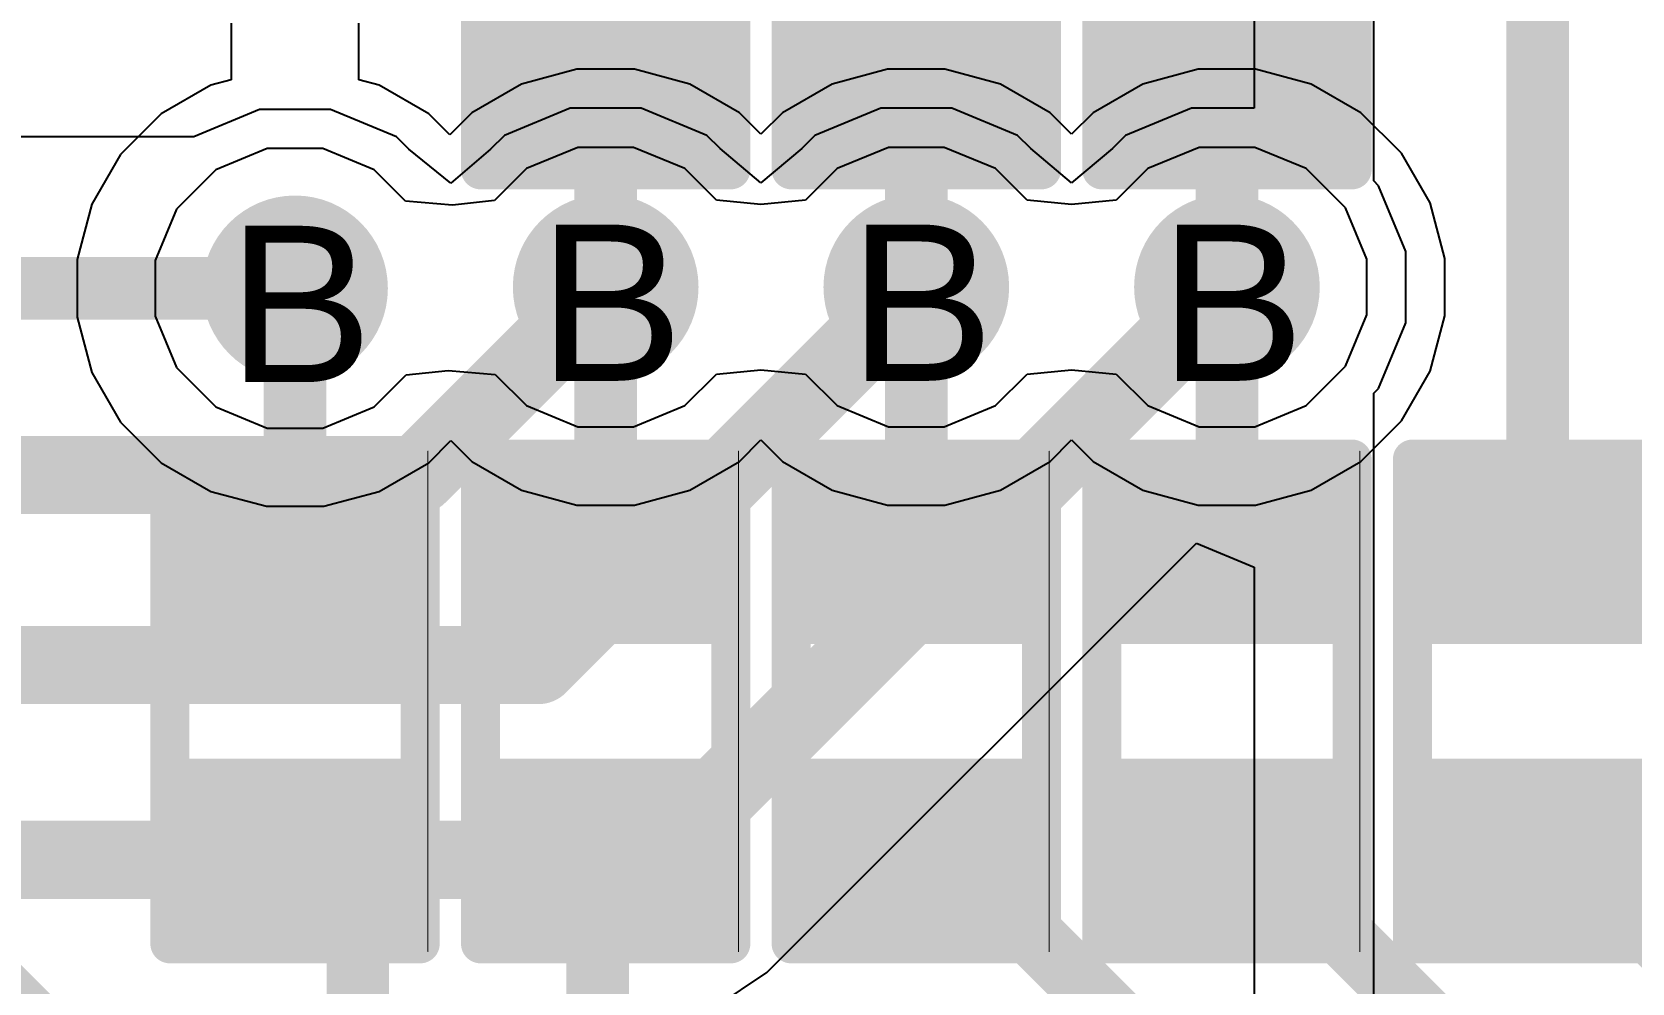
# Model space of a CAD drawing. Header units: inches. Extents: x 0 to 5379, y 0 to 5429.
# Drawn here: x 225.85 to 231.04, y 95.12 to 98.21 of the extents above; entities that cross this region are included whole.
import ezdxf

# ---------------------------------------------------------------- set-up
doc = ezdxf.new("R2010")
doc.units = ezdxf.units.IN
for name, color, linetype in [('Bottom Layer', 5, 'Continuous'), ('Bottom Solder', 6, 'Continuous'), ('Drill Drawing', 1, 'Continuous'), ('GND01', 16, 'Continuous'), ('GND02', 76, 'Continuous'), ('PWR', 156, 'Continuous'), ('SIG 01', 90, 'Continuous'), ('Top Layer', 1, 'Continuous'), ('Top Overlay', 2, 'Continuous'), ('Top Paste', 8, 'Continuous'), ('Top Solder', 216, 'Continuous'), ('Via Holes', 16, 'Continuous')]:
    doc.layers.add(name, color=color, linetype=linetype)
doc.styles.add('Arial', font='', dxfattribs={"height": 0.2})
doc.styles.get('Arial').set_extended_font_data('Arial')

# ---------------------------------------------------------------- blocks, each defined once
blk = doc.blocks.new('R___0402_569')
at = {"layer": 'Top Layer'}
for points in [[(-0.6985, -0.3175), (-0.6985, 0.3175), (-0.2413, 0.3175), (-0.2413, -0.3175)], [(0.2413, -0.3175), (0.2413, 0.3175), (0.6985, 0.3175), (0.6985, -0.3175)]]:
    blk.add_hatch(color=1, dxfattribs=at).paths.add_polyline_path(points)
at = {"layer": 'Top Paste'}
for points in [[(-0.6985, -0.3175), (-0.6985, 0.3175), (-0.2413, 0.3175), (-0.2413, -0.3175)], [(0.2413, -0.3175), (0.2413, 0.3175), (0.6985, 0.3175), (0.6985, -0.3175)]]:
    blk.add_hatch(color=8, dxfattribs=at).paths.add_polyline_path(points)
at = {"layer": 'Top Solder'}
for points in [[(-0.7535, -0.3725), (-0.7535, 0.3725), (-0.1863, 0.3725), (-0.1863, -0.3725)], [(0.1863, -0.3725), (0.1863, 0.3725), (0.7535, 0.3725), (0.7535, -0.3725)]]:
    blk.add_hatch(color=216, dxfattribs=at).paths.add_polyline_path(points)
at = {"layer": 'Top Overlay'}
for points in [[(-0.7874, 0.4064, 0.127, 0.127, 0), (0.7874, 0.4064, 0.127, 0.127, 0)], [(-0.7874, 0.4064, 0.127, 0.127, 0), (-0.7874, -0.4064, 0.127, 0.127, 0)], [(0.7874, 0.4064, 0.127, 0.127, 0), (0.7874, -0.4064, 0.127, 0.127, 0)], [(-0.7874, -0.4064, 0.127, 0.127, 0), (0.7874, -0.4064, 0.127, 0.127, 0)], [(-0.8128, -0.4318, 0.00323, 0.00323, 0), (0.8128, -0.4318, 0.00323, 0.00323, 0)]]:
    blk.add_lwpolyline(points, format="xyseb", dxfattribs=at)
for points in [[(-0.8191, 0.4064, 0.0635, 0.0635, 1), (-0.7556, 0.4064, 0.0635, 0.0635, 1)], [(-0.8191, 0.4064, 0.0635, 0.0635, 1), (-0.7556, 0.4064, 0.0635, 0.0635, 1)], [(0.7556, 0.4064, 0.0635, 0.0635, 1), (0.8191, 0.4064, 0.0635, 0.0635, 1)], [(0.7556, 0.4064, 0.0635, 0.0635, 1), (0.8191, 0.4064, 0.0635, 0.0635, 1)], [(-0.8191, -0.4064, 0.0635, 0.0635, 1), (-0.7556, -0.4064, 0.0635, 0.0635, 1)], [(-0.8191, -0.4064, 0.0635, 0.0635, 1), (-0.7556, -0.4064, 0.0635, 0.0635, 1)], [(0.7556, -0.4064, 0.0635, 0.0635, 1), (0.8191, -0.4064, 0.0635, 0.0635, 1)], [(0.7556, -0.4064, 0.0635, 0.0635, 1), (0.8191, -0.4064, 0.0635, 0.0635, 1)], [(-0.8136, -0.4318, 0.00161, 0.00161, 1), (-0.812, -0.4318, 0.00161, 0.00161, 1)], [(0.812, -0.4318, 0.00161, 0.00161, 1), (0.8136, -0.4318, 0.00161, 0.00161, 1)]]:
    blk.add_lwpolyline(points, format="xyseb", close=True, dxfattribs=at)
blk = doc.blocks.new('R___0402_570')
at = {"layer": 'Top Layer'}
for points in [[(-0.6985, -0.3175), (-0.6985, 0.3175), (-0.2413, 0.3175), (-0.2413, -0.3175)], [(0.2413, -0.3175), (0.2413, 0.3175), (0.6985, 0.3175), (0.6985, -0.3175)]]:
    blk.add_hatch(color=1, dxfattribs=at).paths.add_polyline_path(points)
at = {"layer": 'Top Paste'}
for points in [[(-0.6985, -0.3175), (-0.6985, 0.3175), (-0.2413, 0.3175), (-0.2413, -0.3175)], [(0.2413, -0.3175), (0.2413, 0.3175), (0.6985, 0.3175), (0.6985, -0.3175)]]:
    blk.add_hatch(color=8, dxfattribs=at).paths.add_polyline_path(points)
at = {"layer": 'Top Solder'}
for points in [[(-0.7535, -0.3725), (-0.7535, 0.3725), (-0.1863, 0.3725), (-0.1863, -0.3725)], [(0.1863, -0.3725), (0.1863, 0.3725), (0.7535, 0.3725), (0.7535, -0.3725)]]:
    blk.add_hatch(color=216, dxfattribs=at).paths.add_polyline_path(points)
at = {"layer": 'Top Overlay'}
for points in [[(-0.7874, 0.4064, 0.127, 0.127, 0), (0.7874, 0.4064, 0.127, 0.127, 0)], [(-0.7874, 0.4064, 0.127, 0.127, 0), (-0.7874, -0.4064, 0.127, 0.127, 0)], [(0.7874, 0.4064, 0.127, 0.127, 0), (0.7874, -0.4064, 0.127, 0.127, 0)], [(-0.7874, -0.4064, 0.127, 0.127, 0), (0.7874, -0.4064, 0.127, 0.127, 0)], [(-0.8128, -0.4318, 0.00323, 0.00323, 0), (0.8128, -0.4318, 0.00323, 0.00323, 0)]]:
    blk.add_lwpolyline(points, format="xyseb", dxfattribs=at)
for points in [[(-0.8191, 0.4064, 0.0635, 0.0635, 1), (-0.7556, 0.4064, 0.0635, 0.0635, 1)], [(-0.8191, 0.4064, 0.0635, 0.0635, 1), (-0.7556, 0.4064, 0.0635, 0.0635, 1)], [(0.7556, 0.4064, 0.0635, 0.0635, 1), (0.8191, 0.4064, 0.0635, 0.0635, 1)], [(0.7556, 0.4064, 0.0635, 0.0635, 1), (0.8191, 0.4064, 0.0635, 0.0635, 1)], [(-0.8191, -0.4064, 0.0635, 0.0635, 1), (-0.7556, -0.4064, 0.0635, 0.0635, 1)], [(-0.8191, -0.4064, 0.0635, 0.0635, 1), (-0.7556, -0.4064, 0.0635, 0.0635, 1)], [(0.7556, -0.4064, 0.0635, 0.0635, 1), (0.8191, -0.4064, 0.0635, 0.0635, 1)], [(0.7556, -0.4064, 0.0635, 0.0635, 1), (0.8191, -0.4064, 0.0635, 0.0635, 1)], [(-0.8136, -0.4318, 0.00161, 0.00161, 1), (-0.812, -0.4318, 0.00161, 0.00161, 1)], [(0.812, -0.4318, 0.00161, 0.00161, 1), (0.8136, -0.4318, 0.00161, 0.00161, 1)]]:
    blk.add_lwpolyline(points, format="xyseb", close=True, dxfattribs=at)
blk = doc.blocks.new('R___0402_572')
at = {"layer": 'Top Layer'}
for points in [[(-0.6985, -0.3175), (-0.6985, 0.3175), (-0.2413, 0.3175), (-0.2413, -0.3175)], [(0.2413, -0.3175), (0.2413, 0.3175), (0.6985, 0.3175), (0.6985, -0.3175)]]:
    blk.add_hatch(color=1, dxfattribs=at).paths.add_polyline_path(points)
at = {"layer": 'Top Paste'}
for points in [[(-0.6985, -0.3175), (-0.6985, 0.3175), (-0.2413, 0.3175), (-0.2413, -0.3175)], [(0.2413, -0.3175), (0.2413, 0.3175), (0.6985, 0.3175), (0.6985, -0.3175)]]:
    blk.add_hatch(color=8, dxfattribs=at).paths.add_polyline_path(points)
at = {"layer": 'Top Solder'}
for points in [[(-0.7535, -0.3725), (-0.7535, 0.3725), (-0.1863, 0.3725), (-0.1863, -0.3725)], [(0.1863, -0.3725), (0.1863, 0.3725), (0.7535, 0.3725), (0.7535, -0.3725)]]:
    blk.add_hatch(color=216, dxfattribs=at).paths.add_polyline_path(points)
at = {"layer": 'Top Overlay'}
for points in [[(-0.7874, 0.4064, 0.127, 0.127, 0), (0.7874, 0.4064, 0.127, 0.127, 0)], [(-0.7874, 0.4064, 0.127, 0.127, 0), (-0.7874, -0.4064, 0.127, 0.127, 0)], [(0.7874, 0.4064, 0.127, 0.127, 0), (0.7874, -0.4064, 0.127, 0.127, 0)], [(-0.7874, -0.4064, 0.127, 0.127, 0), (0.7874, -0.4064, 0.127, 0.127, 0)], [(-0.8128, -0.4318, 0.00323, 0.00323, 0), (0.8128, -0.4318, 0.00323, 0.00323, 0)]]:
    blk.add_lwpolyline(points, format="xyseb", dxfattribs=at)
for points in [[(-0.8191, 0.4064, 0.0635, 0.0635, 1), (-0.7556, 0.4064, 0.0635, 0.0635, 1)], [(-0.8191, 0.4064, 0.0635, 0.0635, 1), (-0.7556, 0.4064, 0.0635, 0.0635, 1)], [(0.7556, 0.4064, 0.0635, 0.0635, 1), (0.8191, 0.4064, 0.0635, 0.0635, 1)], [(0.7556, 0.4064, 0.0635, 0.0635, 1), (0.8191, 0.4064, 0.0635, 0.0635, 1)], [(-0.8191, -0.4064, 0.0635, 0.0635, 1), (-0.7556, -0.4064, 0.0635, 0.0635, 1)], [(-0.8191, -0.4064, 0.0635, 0.0635, 1), (-0.7556, -0.4064, 0.0635, 0.0635, 1)], [(0.7556, -0.4064, 0.0635, 0.0635, 1), (0.8191, -0.4064, 0.0635, 0.0635, 1)], [(0.7556, -0.4064, 0.0635, 0.0635, 1), (0.8191, -0.4064, 0.0635, 0.0635, 1)], [(-0.8136, -0.4318, 0.00161, 0.00161, 1), (-0.812, -0.4318, 0.00161, 0.00161, 1)], [(0.812, -0.4318, 0.00161, 0.00161, 1), (0.8136, -0.4318, 0.00161, 0.00161, 1)]]:
    blk.add_lwpolyline(points, format="xyseb", close=True, dxfattribs=at)
blk = doc.blocks.new('R___0402_574')
at = {"layer": 'Top Layer'}
for points in [[(-0.6985, -0.3175), (-0.6985, 0.3175), (-0.2413, 0.3175), (-0.2413, -0.3175)], [(0.2413, -0.3175), (0.2413, 0.3175), (0.6985, 0.3175), (0.6985, -0.3175)]]:
    blk.add_hatch(color=1, dxfattribs=at).paths.add_polyline_path(points)
at = {"layer": 'Top Paste'}
for points in [[(-0.6985, -0.3175), (-0.6985, 0.3175), (-0.2413, 0.3175), (-0.2413, -0.3175)], [(0.2413, -0.3175), (0.2413, 0.3175), (0.6985, 0.3175), (0.6985, -0.3175)]]:
    blk.add_hatch(color=8, dxfattribs=at).paths.add_polyline_path(points)
at = {"layer": 'Top Solder'}
for points in [[(-0.7535, -0.3725), (-0.7535, 0.3725), (-0.1863, 0.3725), (-0.1863, -0.3725)], [(0.1863, -0.3725), (0.1863, 0.3725), (0.7535, 0.3725), (0.7535, -0.3725)]]:
    blk.add_hatch(color=216, dxfattribs=at).paths.add_polyline_path(points)
at = {"layer": 'Top Overlay'}
for points in [[(-0.7874, 0.4064, 0.127, 0.127, 0), (0.7874, 0.4064, 0.127, 0.127, 0)], [(-0.7874, 0.4064, 0.127, 0.127, 0), (-0.7874, -0.4064, 0.127, 0.127, 0)], [(0.7874, 0.4064, 0.127, 0.127, 0), (0.7874, -0.4064, 0.127, 0.127, 0)], [(-0.7874, -0.4064, 0.127, 0.127, 0), (0.7874, -0.4064, 0.127, 0.127, 0)], [(-0.8128, -0.4318, 0.00323, 0.00323, 0), (0.8128, -0.4318, 0.00323, 0.00323, 0)]]:
    blk.add_lwpolyline(points, format="xyseb", dxfattribs=at)
for points in [[(-0.8191, 0.4064, 0.0635, 0.0635, 1), (-0.7556, 0.4064, 0.0635, 0.0635, 1)], [(-0.8191, 0.4064, 0.0635, 0.0635, 1), (-0.7556, 0.4064, 0.0635, 0.0635, 1)], [(0.7556, 0.4064, 0.0635, 0.0635, 1), (0.8191, 0.4064, 0.0635, 0.0635, 1)], [(0.7556, 0.4064, 0.0635, 0.0635, 1), (0.8191, 0.4064, 0.0635, 0.0635, 1)], [(-0.8191, -0.4064, 0.0635, 0.0635, 1), (-0.7556, -0.4064, 0.0635, 0.0635, 1)], [(-0.8191, -0.4064, 0.0635, 0.0635, 1), (-0.7556, -0.4064, 0.0635, 0.0635, 1)], [(0.7556, -0.4064, 0.0635, 0.0635, 1), (0.8191, -0.4064, 0.0635, 0.0635, 1)], [(0.7556, -0.4064, 0.0635, 0.0635, 1), (0.8191, -0.4064, 0.0635, 0.0635, 1)], [(-0.8136, -0.4318, 0.00161, 0.00161, 1), (-0.812, -0.4318, 0.00161, 0.00161, 1)], [(0.812, -0.4318, 0.00161, 0.00161, 1), (0.8136, -0.4318, 0.00161, 0.00161, 1)]]:
    blk.add_lwpolyline(points, format="xyseb", close=True, dxfattribs=at)
blk = doc.blocks.new('R___0402_576')
at = {"layer": 'Top Layer'}
for points in [[(-0.6985, -0.3175), (-0.6985, 0.3175), (-0.2413, 0.3175), (-0.2413, -0.3175)], [(0.2413, -0.3175), (0.2413, 0.3175), (0.6985, 0.3175), (0.6985, -0.3175)]]:
    blk.add_hatch(color=1, dxfattribs=at).paths.add_polyline_path(points)
at = {"layer": 'Top Paste'}
for points in [[(-0.6985, -0.3175), (-0.6985, 0.3175), (-0.2413, 0.3175), (-0.2413, -0.3175)], [(0.2413, -0.3175), (0.2413, 0.3175), (0.6985, 0.3175), (0.6985, -0.3175)]]:
    blk.add_hatch(color=8, dxfattribs=at).paths.add_polyline_path(points)
at = {"layer": 'Top Solder'}
for points in [[(-0.7535, -0.3725), (-0.7535, 0.3725), (-0.1863, 0.3725), (-0.1863, -0.3725)], [(0.1863, -0.3725), (0.1863, 0.3725), (0.7535, 0.3725), (0.7535, -0.3725)]]:
    blk.add_hatch(color=216, dxfattribs=at).paths.add_polyline_path(points)
at = {"layer": 'Top Overlay'}
for points in [[(-0.7874, 0.4064, 0.127, 0.127, 0), (0.7874, 0.4064, 0.127, 0.127, 0)], [(-0.7874, 0.4064, 0.127, 0.127, 0), (-0.7874, -0.4064, 0.127, 0.127, 0)], [(0.7874, 0.4064, 0.127, 0.127, 0), (0.7874, -0.4064, 0.127, 0.127, 0)], [(-0.7874, -0.4064, 0.127, 0.127, 0), (0.7874, -0.4064, 0.127, 0.127, 0)], [(-0.8128, -0.4318, 0.00323, 0.00323, 0), (0.8128, -0.4318, 0.00323, 0.00323, 0)]]:
    blk.add_lwpolyline(points, format="xyseb", dxfattribs=at)
for points in [[(-0.8191, 0.4064, 0.0635, 0.0635, 1), (-0.7556, 0.4064, 0.0635, 0.0635, 1)], [(-0.8191, 0.4064, 0.0635, 0.0635, 1), (-0.7556, 0.4064, 0.0635, 0.0635, 1)], [(0.7556, 0.4064, 0.0635, 0.0635, 1), (0.8191, 0.4064, 0.0635, 0.0635, 1)], [(0.7556, 0.4064, 0.0635, 0.0635, 1), (0.8191, 0.4064, 0.0635, 0.0635, 1)], [(-0.8191, -0.4064, 0.0635, 0.0635, 1), (-0.7556, -0.4064, 0.0635, 0.0635, 1)], [(-0.8191, -0.4064, 0.0635, 0.0635, 1), (-0.7556, -0.4064, 0.0635, 0.0635, 1)], [(0.7556, -0.4064, 0.0635, 0.0635, 1), (0.8191, -0.4064, 0.0635, 0.0635, 1)], [(0.7556, -0.4064, 0.0635, 0.0635, 1), (0.8191, -0.4064, 0.0635, 0.0635, 1)], [(-0.8136, -0.4318, 0.00161, 0.00161, 1), (-0.812, -0.4318, 0.00161, 0.00161, 1)], [(0.812, -0.4318, 0.00161, 0.00161, 1), (0.8136, -0.4318, 0.00161, 0.00161, 1)]]:
    blk.add_lwpolyline(points, format="xyseb", close=True, dxfattribs=at)
blk = doc.blocks.new('C___0402_1003')
at = {"layer": 'Top Layer'}
for points in [[(-0.6985, -0.3175), (-0.6985, 0.3175), (-0.2413, 0.3175), (-0.2413, -0.3175)], [(0.2413, -0.3175), (0.2413, 0.3175), (0.6985, 0.3175), (0.6985, -0.3175)]]:
    blk.add_hatch(color=1, dxfattribs=at).paths.add_polyline_path(points)
at = {"layer": 'Top Paste'}
for points in [[(-0.6985, -0.3175), (-0.6985, 0.3175), (-0.2413, 0.3175), (-0.2413, -0.3175)], [(0.2413, -0.3175), (0.2413, 0.3175), (0.6985, 0.3175), (0.6985, -0.3175)]]:
    blk.add_hatch(color=8, dxfattribs=at).paths.add_polyline_path(points)
at = {"layer": 'Top Solder'}
for points in [[(-0.7585, -0.3775), (-0.7585, 0.3775), (-0.1813, 0.3775), (-0.1813, -0.3775)], [(0.1813, -0.3775), (0.1813, 0.3775), (0.7585, 0.3775), (0.7585, -0.3775)]]:
    blk.add_hatch(color=216, dxfattribs=at).paths.add_polyline_path(points)
at = {"layer": 'Top Overlay'}
for points in [[(-0.7874, -0.4064, 0.127, 0.127, 0), (-0.7874, 0.4064, 0.127, 0.127, 0)], [(-0.2794, 0.4064, 0.127, 0.127, 0), (-0.7874, 0.4064, 0.127, 0.127, 0)], [(0.7874, 0.4064, 0.127, 0.127, 0), (0.2794, 0.4064, 0.127, 0.127, 0)], [(0.7874, -0.4064, 0.127, 0.127, 0), (0.7874, 0.4064, 0.127, 0.127, 0)], [(-0.2794, -0.4064, 0.127, 0.127, 0), (-0.7874, -0.4064, 0.127, 0.127, 0)], [(0.7874, -0.4064, 0.127, 0.127, 0), (0.2794, -0.4064, 0.127, 0.127, 0)]]:
    blk.add_lwpolyline(points, format="xyseb", dxfattribs=at)
for points in [[(-0.8191, 0.4064, 0.0635, 0.0635, 1), (-0.7556, 0.4064, 0.0635, 0.0635, 1)], [(-0.8191, 0.4064, 0.0635, 0.0635, 1), (-0.7556, 0.4064, 0.0635, 0.0635, 1)], [(-0.3111, 0.4064, 0.0635, 0.0635, 1), (-0.2477, 0.4064, 0.0635, 0.0635, 1)], [(0.2477, 0.4064, 0.0635, 0.0635, 1), (0.3111, 0.4064, 0.0635, 0.0635, 1)], [(0.7556, 0.4064, 0.0635, 0.0635, 1), (0.8191, 0.4064, 0.0635, 0.0635, 1)], [(0.7556, 0.4064, 0.0635, 0.0635, 1), (0.8191, 0.4064, 0.0635, 0.0635, 1)], [(-0.8191, -0.4064, 0.0635, 0.0635, 1), (-0.7556, -0.4064, 0.0635, 0.0635, 1)], [(-0.8191, -0.4064, 0.0635, 0.0635, 1), (-0.7556, -0.4064, 0.0635, 0.0635, 1)], [(-0.3111, -0.4064, 0.0635, 0.0635, 1), (-0.2477, -0.4064, 0.0635, 0.0635, 1)], [(0.2477, -0.4064, 0.0635, 0.0635, 1), (0.3111, -0.4064, 0.0635, 0.0635, 1)], [(0.7556, -0.4064, 0.0635, 0.0635, 1), (0.8191, -0.4064, 0.0635, 0.0635, 1)], [(0.7556, -0.4064, 0.0635, 0.0635, 1), (0.8191, -0.4064, 0.0635, 0.0635, 1)]]:
    blk.add_lwpolyline(points, format="xyseb", close=True, dxfattribs=at)
blk = doc.blocks.new('C___0402_1004')
at = {"layer": 'Top Layer'}
for points in [[(-0.6985, -0.3175), (-0.6985, 0.3175), (-0.2413, 0.3175), (-0.2413, -0.3175)], [(0.2413, -0.3175), (0.2413, 0.3175), (0.6985, 0.3175), (0.6985, -0.3175)]]:
    blk.add_hatch(color=1, dxfattribs=at).paths.add_polyline_path(points)
at = {"layer": 'Top Paste'}
for points in [[(-0.6985, -0.3175), (-0.6985, 0.3175), (-0.2413, 0.3175), (-0.2413, -0.3175)], [(0.2413, -0.3175), (0.2413, 0.3175), (0.6985, 0.3175), (0.6985, -0.3175)]]:
    blk.add_hatch(color=8, dxfattribs=at).paths.add_polyline_path(points)
at = {"layer": 'Top Solder'}
for points in [[(-0.7585, -0.3775), (-0.7585, 0.3775), (-0.1813, 0.3775), (-0.1813, -0.3775)], [(0.1813, -0.3775), (0.1813, 0.3775), (0.7585, 0.3775), (0.7585, -0.3775)]]:
    blk.add_hatch(color=216, dxfattribs=at).paths.add_polyline_path(points)
at = {"layer": 'Top Overlay'}
for points in [[(-0.7874, -0.4064, 0.127, 0.127, 0), (-0.7874, 0.4064, 0.127, 0.127, 0)], [(-0.2794, 0.4064, 0.127, 0.127, 0), (-0.7874, 0.4064, 0.127, 0.127, 0)], [(0.7874, 0.4064, 0.127, 0.127, 0), (0.2794, 0.4064, 0.127, 0.127, 0)], [(0.7874, -0.4064, 0.127, 0.127, 0), (0.7874, 0.4064, 0.127, 0.127, 0)], [(-0.2794, -0.4064, 0.127, 0.127, 0), (-0.7874, -0.4064, 0.127, 0.127, 0)], [(0.7874, -0.4064, 0.127, 0.127, 0), (0.2794, -0.4064, 0.127, 0.127, 0)]]:
    blk.add_lwpolyline(points, format="xyseb", dxfattribs=at)
for points in [[(-0.8191, 0.4064, 0.0635, 0.0635, 1), (-0.7556, 0.4064, 0.0635, 0.0635, 1)], [(-0.8191, 0.4064, 0.0635, 0.0635, 1), (-0.7556, 0.4064, 0.0635, 0.0635, 1)], [(-0.3111, 0.4064, 0.0635, 0.0635, 1), (-0.2477, 0.4064, 0.0635, 0.0635, 1)], [(0.2477, 0.4064, 0.0635, 0.0635, 1), (0.3111, 0.4064, 0.0635, 0.0635, 1)], [(0.7556, 0.4064, 0.0635, 0.0635, 1), (0.8191, 0.4064, 0.0635, 0.0635, 1)], [(0.7556, 0.4064, 0.0635, 0.0635, 1), (0.8191, 0.4064, 0.0635, 0.0635, 1)], [(-0.8191, -0.4064, 0.0635, 0.0635, 1), (-0.7556, -0.4064, 0.0635, 0.0635, 1)], [(-0.8191, -0.4064, 0.0635, 0.0635, 1), (-0.7556, -0.4064, 0.0635, 0.0635, 1)], [(-0.3111, -0.4064, 0.0635, 0.0635, 1), (-0.2477, -0.4064, 0.0635, 0.0635, 1)], [(0.2477, -0.4064, 0.0635, 0.0635, 1), (0.3111, -0.4064, 0.0635, 0.0635, 1)], [(0.7556, -0.4064, 0.0635, 0.0635, 1), (0.8191, -0.4064, 0.0635, 0.0635, 1)], [(0.7556, -0.4064, 0.0635, 0.0635, 1), (0.8191, -0.4064, 0.0635, 0.0635, 1)]]:
    blk.add_lwpolyline(points, format="xyseb", close=True, dxfattribs=at)
blk = doc.blocks.new('C___0402_1005')
at = {"layer": 'Top Layer'}
for points in [[(-0.6985, -0.3175), (-0.6985, 0.3175), (-0.2413, 0.3175), (-0.2413, -0.3175)], [(0.2413, -0.3175), (0.2413, 0.3175), (0.6985, 0.3175), (0.6985, -0.3175)]]:
    blk.add_hatch(color=1, dxfattribs=at).paths.add_polyline_path(points)
at = {"layer": 'Top Paste'}
for points in [[(-0.6985, -0.3175), (-0.6985, 0.3175), (-0.2413, 0.3175), (-0.2413, -0.3175)], [(0.2413, -0.3175), (0.2413, 0.3175), (0.6985, 0.3175), (0.6985, -0.3175)]]:
    blk.add_hatch(color=8, dxfattribs=at).paths.add_polyline_path(points)
at = {"layer": 'Top Solder'}
for points in [[(-0.7585, -0.3775), (-0.7585, 0.3775), (-0.1813, 0.3775), (-0.1813, -0.3775)], [(0.1813, -0.3775), (0.1813, 0.3775), (0.7585, 0.3775), (0.7585, -0.3775)]]:
    blk.add_hatch(color=216, dxfattribs=at).paths.add_polyline_path(points)
at = {"layer": 'Top Overlay'}
for points in [[(-0.7874, -0.4064, 0.127, 0.127, 0), (-0.7874, 0.4064, 0.127, 0.127, 0)], [(-0.2794, 0.4064, 0.127, 0.127, 0), (-0.7874, 0.4064, 0.127, 0.127, 0)], [(0.7874, 0.4064, 0.127, 0.127, 0), (0.2794, 0.4064, 0.127, 0.127, 0)], [(0.7874, -0.4064, 0.127, 0.127, 0), (0.7874, 0.4064, 0.127, 0.127, 0)], [(-0.2794, -0.4064, 0.127, 0.127, 0), (-0.7874, -0.4064, 0.127, 0.127, 0)], [(0.7874, -0.4064, 0.127, 0.127, 0), (0.2794, -0.4064, 0.127, 0.127, 0)]]:
    blk.add_lwpolyline(points, format="xyseb", dxfattribs=at)
for points in [[(-0.8191, 0.4064, 0.0635, 0.0635, 1), (-0.7556, 0.4064, 0.0635, 0.0635, 1)], [(-0.8191, 0.4064, 0.0635, 0.0635, 1), (-0.7556, 0.4064, 0.0635, 0.0635, 1)], [(-0.3111, 0.4064, 0.0635, 0.0635, 1), (-0.2477, 0.4064, 0.0635, 0.0635, 1)], [(0.2477, 0.4064, 0.0635, 0.0635, 1), (0.3111, 0.4064, 0.0635, 0.0635, 1)], [(0.7556, 0.4064, 0.0635, 0.0635, 1), (0.8191, 0.4064, 0.0635, 0.0635, 1)], [(0.7556, 0.4064, 0.0635, 0.0635, 1), (0.8191, 0.4064, 0.0635, 0.0635, 1)], [(-0.8191, -0.4064, 0.0635, 0.0635, 1), (-0.7556, -0.4064, 0.0635, 0.0635, 1)], [(-0.8191, -0.4064, 0.0635, 0.0635, 1), (-0.7556, -0.4064, 0.0635, 0.0635, 1)], [(-0.3111, -0.4064, 0.0635, 0.0635, 1), (-0.2477, -0.4064, 0.0635, 0.0635, 1)], [(0.2477, -0.4064, 0.0635, 0.0635, 1), (0.3111, -0.4064, 0.0635, 0.0635, 1)], [(0.7556, -0.4064, 0.0635, 0.0635, 1), (0.8191, -0.4064, 0.0635, 0.0635, 1)], [(0.7556, -0.4064, 0.0635, 0.0635, 1), (0.8191, -0.4064, 0.0635, 0.0635, 1)]]:
    blk.add_lwpolyline(points, format="xyseb", close=True, dxfattribs=at)

msp = doc.modelspace()

# ---------------------------------------------------------------- hatches: boundary and pattern name
at = {"layer": 'Bottom Layer'}
h = msp.add_hatch(color=5, dxfattribs=at)
edge = h.paths.add_edge_path()
edge.add_arc((226.7007, 97.3734), 0.2, 0, 360)
h = msp.add_hatch(color=5, dxfattribs=at)
edge = h.paths.add_edge_path()
edge.add_arc((227.7098, 97.3775), 0.2, 0, 360)
h = msp.add_hatch(color=5, dxfattribs=at)
edge = h.paths.add_edge_path()
edge.add_arc((228.7188, 97.3775), 0.2, 0, 360)
h = msp.add_hatch(color=5, dxfattribs=at)
edge = h.paths.add_edge_path()
edge.add_arc((229.7279, 97.3775), 0.2, 0, 360)
at = {"layer": 'Bottom Solder'}
h = msp.add_hatch(color=6, dxfattribs=at)
edge = h.paths.add_edge_path()
edge.add_arc((226.7007, 97.3734), 0.3016, 0, 360)
h = msp.add_hatch(color=6, dxfattribs=at)
edge = h.paths.add_edge_path()
edge.add_arc((227.7098, 97.3775), 0.3016, 0, 360)
h = msp.add_hatch(color=6, dxfattribs=at)
edge = h.paths.add_edge_path()
edge.add_arc((228.7188, 97.3775), 0.3016, 0, 360)
h = msp.add_hatch(color=6, dxfattribs=at)
edge = h.paths.add_edge_path()
edge.add_arc((229.7279, 97.3775), 0.3016, 0, 360)
at = {"layer": 'GND01'}
h = msp.add_hatch(color=16, dxfattribs=at)
edge = h.paths.add_edge_path()
edge.add_arc((226.7007, 97.3734), 0.2, 0, 360)
h = msp.add_hatch(color=16, dxfattribs=at)
edge = h.paths.add_edge_path()
edge.add_arc((227.7098, 97.3775), 0.2, 0, 360)
h = msp.add_hatch(color=16, dxfattribs=at)
edge = h.paths.add_edge_path()
edge.add_arc((228.7188, 97.3775), 0.2, 0, 360)
h = msp.add_hatch(color=16, dxfattribs=at)
edge = h.paths.add_edge_path()
edge.add_arc((229.7279, 97.3775), 0.2, 0, 360)
at = {"layer": 'GND02'}
h = msp.add_hatch(color=76, dxfattribs=at)
edge = h.paths.add_edge_path()
edge.add_arc((226.7007, 97.3734), 0.2, 0, 360)
h = msp.add_hatch(color=76, dxfattribs=at)
edge = h.paths.add_edge_path()
edge.add_arc((227.7098, 97.3775), 0.2, 0, 360)
h = msp.add_hatch(color=76, dxfattribs=at)
edge = h.paths.add_edge_path()
edge.add_arc((228.7188, 97.3775), 0.2, 0, 360)
h = msp.add_hatch(color=76, dxfattribs=at)
edge = h.paths.add_edge_path()
edge.add_arc((229.7279, 97.3775), 0.2, 0, 360)
at = {"layer": 'PWR'}
h = msp.add_hatch(color=156, dxfattribs=at)
edge = h.paths.add_edge_path()
edge.add_arc((226.7007, 97.3734), 0.2, 0, 360)
h = msp.add_hatch(color=156, dxfattribs=at)
edge = h.paths.add_edge_path()
edge.add_arc((227.7098, 97.3775), 0.2, 0, 360)
h = msp.add_hatch(color=156, dxfattribs=at)
edge = h.paths.add_edge_path()
edge.add_arc((228.7188, 97.3775), 0.2, 0, 360)
h = msp.add_hatch(color=156, dxfattribs=at)
edge = h.paths.add_edge_path()
edge.add_arc((229.7279, 97.3775), 0.2, 0, 360)
at = {"layer": 'SIG 01'}
h = msp.add_hatch(color=90, dxfattribs=at)
edge = h.paths.add_edge_path()
edge.add_arc((226.7007, 97.3734), 0.2, 0, 360)
h = msp.add_hatch(color=90, dxfattribs=at)
edge = h.paths.add_edge_path()
edge.add_arc((227.7098, 97.3775), 0.2, 0, 360)
h = msp.add_hatch(color=90, dxfattribs=at)
edge = h.paths.add_edge_path()
edge.add_arc((228.7188, 97.3775), 0.2, 0, 360)
h = msp.add_hatch(color=90, dxfattribs=at)
edge = h.paths.add_edge_path()
edge.add_arc((229.7279, 97.3775), 0.2, 0, 360)
at = {"layer": 'Top Layer'}
h = msp.add_hatch(color=1, dxfattribs=at)
edge = h.paths.add_edge_path()
edge.add_arc((226.7007, 97.3734), 0.2, 0, 360)
h = msp.add_hatch(color=1, dxfattribs=at)
edge = h.paths.add_edge_path()
edge.add_arc((227.7098, 97.3775), 0.2, 0, 360)
h = msp.add_hatch(color=1, dxfattribs=at)
edge = h.paths.add_edge_path()
edge.add_arc((228.7188, 97.3775), 0.2, 0, 360)
h = msp.add_hatch(color=1, dxfattribs=at)
edge = h.paths.add_edge_path()
edge.add_arc((229.7279, 97.3775), 0.2, 0, 360)
at = {"layer": 'Top Solder'}
h = msp.add_hatch(color=216, dxfattribs=at)
edge = h.paths.add_edge_path()
edge.add_arc((226.7007, 97.3734), 0.3016, 0, 360)
h = msp.add_hatch(color=216, dxfattribs=at)
edge = h.paths.add_edge_path()
edge.add_arc((227.7098, 97.3775), 0.3016, 0, 360)
h = msp.add_hatch(color=216, dxfattribs=at)
edge = h.paths.add_edge_path()
edge.add_arc((228.7188, 97.3775), 0.3016, 0, 360)
h = msp.add_hatch(color=216, dxfattribs=at)
edge = h.paths.add_edge_path()
edge.add_arc((229.7279, 97.3775), 0.3016, 0, 360)
at = {"layer": 'Via Holes'}
h = msp.add_hatch(color=7, dxfattribs=at)
edge = h.paths.add_edge_path()
edge.add_arc((226.7007, 97.3734), 0.1, 0, 360)
h = msp.add_hatch(color=7, dxfattribs=at)
edge = h.paths.add_edge_path()
edge.add_arc((227.7098, 97.3775), 0.1, 0, 360)
h = msp.add_hatch(color=7, dxfattribs=at)
edge = h.paths.add_edge_path()
edge.add_arc((228.7188, 97.3775), 0.1, 0, 360)
h = msp.add_hatch(color=7, dxfattribs=at)
edge = h.paths.add_edge_path()
edge.add_arc((229.7279, 97.3775), 0.1, 0, 360)

# ---------------------------------------------------------------- linework, layer by layer
at = {"layer": 'Bottom Layer'}
for p, q in [((226.4933, 98.2349), (226.4933, 98.0508)), ((226.9081, 98.0508), (226.9081, 98.2349)), ((227.6165, 98.0855), (227.4365, 98.0372)), ((227.803, 98.0855), (227.6165, 98.0855)), ((227.983, 98.0372), (227.803, 98.0855)), ((228.6256, 98.0855), (228.4456, 98.0372)), ((228.812, 98.0855), (228.6256, 98.0855)), ((228.9921, 98.0372), (228.812, 98.0855)), ((229.6347, 98.0855), (229.4546, 98.0372)), ((229.8211, 98.0855), (229.6347, 98.0855)), ((230.0012, 98.0372), (229.8211, 98.0855)), ((226.4274, 98.0331), (226.266, 97.9399)), ((226.4933, 98.0508), (226.4274, 98.0331)), ((226.974, 98.0331), (226.9081, 98.0508)), ((227.1354, 97.9399), (226.974, 98.0331)), ((227.4365, 98.0372), (227.275, 97.944)), ((228.1445, 97.944), (227.983, 98.0372)), ((228.4456, 98.0372), (228.2841, 97.944)), ((229.1535, 97.944), (228.9921, 98.0372)), ((229.4546, 98.0372), (229.2932, 97.944)), ((230.1626, 97.944), (230.0012, 98.0372)), ((226.266, 97.9399), (226.1341, 97.8081)), ((227.2032, 97.8722), (227.1354, 97.9399)), ((227.275, 97.944), (227.2032, 97.8722)), ((228.2143, 97.8742), (228.1445, 97.944)), ((228.2841, 97.944), (228.2143, 97.8742)), ((229.2234, 97.8742), (229.1535, 97.944)), ((229.2932, 97.944), (229.2234, 97.8742)), ((230.2944, 97.8122), (230.1626, 97.944)), ((226.1341, 97.8081), (226.0409, 97.6467)), ((230.3876, 97.6508), (230.2944, 97.8122)), ((226.0409, 97.6467), (225.9927, 97.4666)), ((230.4359, 97.4707), (230.3876, 97.6508)), ((225.9927, 97.4666), (225.9927, 97.2802)), ((230.4359, 97.2843), (230.4359, 97.4707)), ((225.9927, 97.2802), (226.0409, 97.1001)), ((230.3876, 97.1042), (230.4359, 97.2843)), ((226.0409, 97.1001), (226.1341, 96.9387)), ((230.2944, 96.9428), (230.3876, 97.1042)), ((226.1341, 96.9387), (226.266, 96.8069)), ((230.1626, 96.811), (230.2944, 96.9428)), ((228.1445, 96.811), (228.2143, 96.8808)), ((228.2143, 96.8808), (228.2841, 96.811)), ((229.1535, 96.811), (229.2234, 96.8808)), ((229.2234, 96.8808), (229.2932, 96.811)), ((227.1354, 96.8069), (227.2073, 96.8787)), ((227.2073, 96.8787), (227.275, 96.811)), ((226.266, 96.8069), (226.4274, 96.7136)), ((226.974, 96.7136), (227.1354, 96.8069)), ((227.275, 96.811), (227.4365, 96.7177)), ((227.983, 96.7177), (228.1445, 96.811)), ((228.2841, 96.811), (228.4456, 96.7177)), ((228.9921, 96.7177), (229.1535, 96.811)), ((229.2932, 96.811), (229.4546, 96.7177)), ((230.0012, 96.7177), (230.1626, 96.811)), ((226.4274, 96.7136), (226.6075, 96.6654)), ((226.7939, 96.6654), (226.974, 96.7136)), ((227.4365, 96.7177), (227.6165, 96.6695)), ((227.803, 96.6695), (227.983, 96.7177)), ((228.4456, 96.7177), (228.6256, 96.6695)), ((228.812, 96.6695), (228.9921, 96.7177)), ((229.4546, 96.7177), (229.6347, 96.6695)), ((229.8211, 96.6695), (230.0012, 96.7177)), ((226.6075, 96.6654), (226.7939, 96.6654)), ((227.6165, 96.6695), (227.803, 96.6695)), ((228.6256, 96.6695), (228.812, 96.6695)), ((229.6347, 96.6695), (229.8211, 96.6695))]:
    msp.add_line(p, q, dxfattribs=at)
at = {"layer": 'GND01'}
for p, q in [((226.6104, 97.8274), (226.4435, 97.7583)), ((226.791, 97.8274), (226.6104, 97.8274)), ((226.9579, 97.7583), (226.791, 97.8274)), ((227.6195, 97.8315), (227.4526, 97.7624)), ((227.8001, 97.8315), (227.6195, 97.8315)), ((227.9669, 97.7624), (227.8001, 97.8315)), ((228.6285, 97.8315), (228.4617, 97.7624)), ((228.8091, 97.8315), (228.6285, 97.8315)), ((228.976, 97.7624), (228.8091, 97.8315)), ((229.6376, 97.8315), (229.4707, 97.7624)), ((229.8182, 97.8315), (229.6376, 97.8315)), ((229.9851, 97.7624), (229.8182, 97.8315)), ((226.4435, 97.7583), (226.3158, 97.6306)), ((227.0592, 97.657), (226.9579, 97.7583)), ((227.4526, 97.7624), (227.3489, 97.6587)), ((228.0694, 97.6599), (227.9669, 97.7624)), ((228.4617, 97.7624), (228.3591, 97.6599)), ((229.0785, 97.6599), (228.976, 97.7624)), ((229.4707, 97.7624), (229.3682, 97.6599)), ((230.1128, 97.6347), (229.9851, 97.7624)), ((226.3158, 97.6306), (226.2467, 97.4637)), ((227.2124, 97.6441), (227.0592, 97.657)), ((227.3489, 97.6587), (227.2124, 97.6441)), ((228.2143, 97.6461), (228.0694, 97.6599)), ((228.3591, 97.6599), (228.2143, 97.6461)), ((229.2234, 97.6461), (229.0785, 97.6599)), ((229.3682, 97.6599), (229.2234, 97.6461)), ((230.1819, 97.4678), (230.1128, 97.6347)), ((226.2467, 97.4637), (226.2467, 97.2831)), ((230.1819, 97.2872), (230.1819, 97.4678)), ((226.2467, 97.2831), (226.3158, 97.1162)), ((230.1128, 97.1203), (230.1819, 97.2872)), ((226.3158, 97.1162), (226.4435, 96.9885)), ((226.9579, 96.9885), (227.0616, 97.0922)), ((227.0616, 97.0922), (227.198, 97.1068)), ((227.198, 97.1068), (227.3513, 97.0939)), ((227.3513, 97.0939), (227.4526, 96.9926)), ((227.9669, 96.9926), (228.0694, 97.0951)), ((228.0694, 97.0951), (228.2143, 97.1089)), ((228.2143, 97.1089), (228.3591, 97.0951)), ((228.3591, 97.0951), (228.4617, 96.9926)), ((228.976, 96.9926), (229.0785, 97.0951)), ((229.0785, 97.0951), (229.2234, 97.1089)), ((229.2234, 97.1089), (229.3682, 97.0951)), ((229.3682, 97.0951), (229.4707, 96.9926)), ((229.9851, 96.9926), (230.1128, 97.1203)), ((226.4435, 96.9885), (226.6104, 96.9194)), ((226.791, 96.9194), (226.9579, 96.9885)), ((227.4526, 96.9926), (227.6195, 96.9235)), ((227.8001, 96.9235), (227.9669, 96.9926)), ((228.4617, 96.9926), (228.6285, 96.9235)), ((228.8091, 96.9235), (228.976, 96.9926)), ((229.4707, 96.9926), (229.6376, 96.9235)), ((229.8182, 96.9235), (229.9851, 96.9926)), ((226.6104, 96.9194), (226.791, 96.9194)), ((227.6195, 96.9235), (227.8001, 96.9235)), ((228.6285, 96.9235), (228.8091, 96.9235)), ((229.6376, 96.9235), (229.8182, 96.9235))]:
    msp.add_line(p, q, dxfattribs=at)
at = {"layer": 'GND02'}
for p, q in [((226.6104, 97.8274), (226.4435, 97.7583)), ((226.791, 97.8274), (226.6104, 97.8274)), ((226.9579, 97.7583), (226.791, 97.8274)), ((227.6195, 97.8315), (227.4526, 97.7624)), ((227.8001, 97.8315), (227.6195, 97.8315)), ((227.9669, 97.7624), (227.8001, 97.8315)), ((228.6285, 97.8315), (228.4617, 97.7624)), ((228.8091, 97.8315), (228.6285, 97.8315)), ((228.976, 97.7624), (228.8091, 97.8315)), ((229.6376, 97.8315), (229.4707, 97.7624)), ((229.8182, 97.8315), (229.6376, 97.8315)), ((229.9851, 97.7624), (229.8182, 97.8315)), ((226.4435, 97.7583), (226.3158, 97.6306)), ((227.0592, 97.657), (226.9579, 97.7583)), ((227.4526, 97.7624), (227.3489, 97.6587)), ((228.0694, 97.6599), (227.9669, 97.7624)), ((228.4617, 97.7624), (228.3591, 97.6599)), ((229.0785, 97.6599), (228.976, 97.7624)), ((229.4707, 97.7624), (229.3682, 97.6599)), ((230.1128, 97.6347), (229.9851, 97.7624)), ((226.3158, 97.6306), (226.2467, 97.4637)), ((227.2124, 97.6441), (227.0592, 97.657)), ((227.3489, 97.6587), (227.2124, 97.6441)), ((228.2143, 97.6461), (228.0694, 97.6599)), ((228.3591, 97.6599), (228.2143, 97.6461)), ((229.2234, 97.6461), (229.0785, 97.6599)), ((229.3682, 97.6599), (229.2234, 97.6461)), ((230.1819, 97.4678), (230.1128, 97.6347)), ((226.2467, 97.4637), (226.2467, 97.2831)), ((230.1819, 97.2872), (230.1819, 97.4678)), ((226.2467, 97.2831), (226.3158, 97.1162)), ((230.1128, 97.1203), (230.1819, 97.2872)), ((226.3158, 97.1162), (226.4435, 96.9885)), ((226.9579, 96.9885), (227.0616, 97.0922)), ((227.0616, 97.0922), (227.198, 97.1068)), ((227.198, 97.1068), (227.3513, 97.0939)), ((227.3513, 97.0939), (227.4526, 96.9926)), ((227.9669, 96.9926), (228.0694, 97.0951)), ((228.0694, 97.0951), (228.2143, 97.1089)), ((228.2143, 97.1089), (228.3591, 97.0951)), ((228.3591, 97.0951), (228.4617, 96.9926)), ((228.976, 96.9926), (229.0785, 97.0951)), ((229.0785, 97.0951), (229.2234, 97.1089)), ((229.2234, 97.1089), (229.3682, 97.0951)), ((229.3682, 97.0951), (229.4707, 96.9926)), ((229.9851, 96.9926), (230.1128, 97.1203)), ((226.4435, 96.9885), (226.6104, 96.9194)), ((226.791, 96.9194), (226.9579, 96.9885)), ((227.4526, 96.9926), (227.6195, 96.9235)), ((227.8001, 96.9235), (227.9669, 96.9926)), ((228.4617, 96.9926), (228.6285, 96.9235)), ((228.8091, 96.9235), (228.976, 96.9926)), ((229.4707, 96.9926), (229.6376, 96.9235)), ((229.8182, 96.9235), (229.9851, 96.9926)), ((226.6104, 96.9194), (226.791, 96.9194)), ((227.6195, 96.9235), (227.8001, 96.9235)), ((228.6285, 96.9235), (228.8091, 96.9235)), ((229.6376, 96.9235), (229.8182, 96.9235))]:
    msp.add_line(p, q, dxfattribs=at)
at = {"layer": 'PWR'}
for p, q in [((226.6104, 97.8274), (226.4435, 97.7583)), ((226.791, 97.8274), (226.6104, 97.8274)), ((226.9579, 97.7583), (226.791, 97.8274)), ((227.6195, 97.8315), (227.4526, 97.7624)), ((227.8001, 97.8315), (227.6195, 97.8315)), ((227.9669, 97.7624), (227.8001, 97.8315)), ((228.6285, 97.8315), (228.4617, 97.7624)), ((228.8091, 97.8315), (228.6285, 97.8315)), ((228.976, 97.7624), (228.8091, 97.8315)), ((229.6376, 97.8315), (229.4707, 97.7624)), ((229.8182, 97.8315), (229.6376, 97.8315)), ((229.9851, 97.7624), (229.8182, 97.8315)), ((226.4435, 97.7583), (226.3158, 97.6306)), ((227.0592, 97.657), (226.9579, 97.7583)), ((227.4526, 97.7624), (227.3489, 97.6587)), ((228.0694, 97.6599), (227.9669, 97.7624)), ((228.4617, 97.7624), (228.3591, 97.6599)), ((229.0785, 97.6599), (228.976, 97.7624)), ((229.4707, 97.7624), (229.3682, 97.6599)), ((230.1128, 97.6347), (229.9851, 97.7624)), ((226.3158, 97.6306), (226.2467, 97.4637)), ((227.2124, 97.6441), (227.0592, 97.657)), ((227.3489, 97.6587), (227.2124, 97.6441)), ((228.2143, 97.6461), (228.0694, 97.6599)), ((228.3591, 97.6599), (228.2143, 97.6461)), ((229.2234, 97.6461), (229.0785, 97.6599)), ((229.3682, 97.6599), (229.2234, 97.6461)), ((230.1819, 97.4678), (230.1128, 97.6347)), ((226.2467, 97.4637), (226.2467, 97.2831)), ((230.1819, 97.2872), (230.1819, 97.4678)), ((226.2467, 97.2831), (226.3158, 97.1162)), ((230.1128, 97.1203), (230.1819, 97.2872)), ((226.3158, 97.1162), (226.4435, 96.9885)), ((226.9579, 96.9885), (227.0616, 97.0922)), ((227.0616, 97.0922), (227.198, 97.1068)), ((227.198, 97.1068), (227.3513, 97.0939)), ((227.3513, 97.0939), (227.4526, 96.9926)), ((227.9669, 96.9926), (228.0694, 97.0951)), ((228.0694, 97.0951), (228.2143, 97.1089)), ((228.2143, 97.1089), (228.3591, 97.0951)), ((228.3591, 97.0951), (228.4617, 96.9926)), ((228.976, 96.9926), (229.0785, 97.0951)), ((229.0785, 97.0951), (229.2234, 97.1089)), ((229.2234, 97.1089), (229.3682, 97.0951)), ((229.3682, 97.0951), (229.4707, 96.9926)), ((229.9851, 96.9926), (230.1128, 97.1203)), ((226.4435, 96.9885), (226.6104, 96.9194)), ((226.791, 96.9194), (226.9579, 96.9885)), ((227.4526, 96.9926), (227.6195, 96.9235)), ((227.8001, 96.9235), (227.9669, 96.9926)), ((228.4617, 96.9926), (228.6285, 96.9235)), ((228.8091, 96.9235), (228.976, 96.9926)), ((229.4707, 96.9926), (229.6376, 96.9235)), ((229.8182, 96.9235), (229.9851, 96.9926)), ((226.6104, 96.9194), (226.791, 96.9194)), ((227.6195, 96.9235), (227.8001, 96.9235)), ((228.6285, 96.9235), (228.8091, 96.9235)), ((229.6376, 96.9235), (229.8182, 96.9235))]:
    msp.add_line(p, q, dxfattribs=at)
at = {"layer": 'SIG 01'}
for p, q in [((230.2049, 97.7222), (230.2049, 98.679)), ((229.8164, 98.5181), (229.8164, 97.9585)), ((226.5851, 97.9544), (226.3716, 97.8659)), ((226.8163, 97.9544), (226.5851, 97.9544)), ((227.0298, 97.8659), (226.8163, 97.9544)), ((227.5942, 97.9585), (227.3806, 97.87)), ((227.8253, 97.9585), (227.5942, 97.9585)), ((228.0389, 97.87), (227.8253, 97.9585)), ((228.6033, 97.9585), (228.3897, 97.87)), ((228.8344, 97.9585), (228.6033, 97.9585)), ((229.0479, 97.87), (228.8344, 97.9585)), ((229.6123, 97.9585), (229.3988, 97.87)), ((229.8164, 97.9585), (229.6123, 97.9585)), ((227.3806, 97.87), (227.3359, 97.8253)), ((228.0815, 97.8274), (228.0389, 97.87)), ((228.3897, 97.87), (228.347, 97.8274)), ((229.0906, 97.8274), (229.0479, 97.87)), ((229.3988, 97.87), (229.3561, 97.8274)), ((226.3711, 97.8655), (224.1397, 97.8655)), ((226.3716, 97.8659), (226.3711, 97.8655)), ((227.0704, 97.8253), (227.0298, 97.8659)), ((227.2073, 97.7146), (227.0704, 97.8253)), ((227.3359, 97.8253), (227.2073, 97.7146)), ((228.2143, 97.7166), (228.0815, 97.8274)), ((228.347, 97.8274), (228.2143, 97.7166)), ((229.2234, 97.7166), (229.0906, 97.8274)), ((229.3561, 97.8274), (229.2234, 97.7166)), ((230.2204, 97.7066), (230.2049, 97.7222)), ((230.3089, 97.4931), (230.2204, 97.7066)), ((230.3089, 97.2619), (230.3089, 97.4931)), ((230.2204, 97.0484), (230.3089, 97.2619)), ((230.2049, 97.0328), (230.2204, 97.0484)), ((230.2049, 96.3103), (230.2049, 97.0328)), ((228.2331, 95.1502), (229.6287, 96.5458)), ((229.6287, 96.5458), (229.8164, 96.468)), ((229.8164, 96.468), (229.8164, 96.3103)), ((229.8164, 96.3103), (229.8164, 92.9539)), ((230.2049, 92.9539), (230.2049, 96.3103)), ((228.0651, 95.038), (228.2331, 95.1502))]:
    msp.add_line(p, q, dxfattribs=at)
for points in [[(227.0993, 96.767, 0.254, 0.254, 0), (227.7098, 97.3775, 0.254, 0.254, 0)], [(227.4908, 96.1495, 0.254, 0.254, 0), (228.7188, 97.3775, 0.254, 0.254, 0)], [(227.8669, 95.5165, 0.254, 0.254, 0), (229.7279, 97.3775, 0.254, 0.254, 0)], [(223.9359, 97.3734, 0.2032, 0.2032, 0), (226.7007, 97.3734, 0.2032, 0.2032, 0)], [(199.7536, 96.767, 0.254, 0.254, 0), (227.0993, 96.767, 0.254, 0.254, 0)], [(197.8225, 96.1495, 0.254, 0.254, 0), (227.4908, 96.1495, 0.254, 0.254, 0)], [(195.9066, 95.5165, 0.254, 0.254, 0), (227.8669, 95.5165, 0.254, 0.254, 0)]]:
    msp.add_lwpolyline(points, format="xyseb", dxfattribs=at)
for points in [[(227.6463, 97.3775, 0.127, 0.127, 1), (227.7733, 97.3775, 0.127, 0.127, 1)], [(228.6553, 97.3775, 0.127, 0.127, 1), (228.7823, 97.3775, 0.127, 0.127, 1)], [(229.6644, 97.3775, 0.127, 0.127, 1), (229.7914, 97.3775, 0.127, 0.127, 1)], [(226.6499, 97.3734, 0.1016, 0.1016, 1), (226.7515, 97.3734, 0.1016, 0.1016, 1)], [(227.0358, 96.767, 0.127, 0.127, 1), (227.1628, 96.767, 0.127, 0.127, 1)], [(227.0358, 96.767, 0.127, 0.127, 1), (227.1628, 96.767, 0.127, 0.127, 1)], [(227.4273, 96.1495, 0.127, 0.127, 1), (227.5543, 96.1495, 0.127, 0.127, 1)], [(227.4273, 96.1495, 0.127, 0.127, 1), (227.5543, 96.1495, 0.127, 0.127, 1)], [(227.8034, 95.5165, 0.127, 0.127, 1), (227.9304, 95.5165, 0.127, 0.127, 1)], [(227.8034, 95.5165, 0.127, 0.127, 1), (227.9304, 95.5165, 0.127, 0.127, 1)]]:
    msp.add_lwpolyline(points, format="xyseb", close=True, dxfattribs=at)
at = {"layer": 'Top Layer'}
for points in [[(230.737, 96.5012, 0.2032, 0.2032, 0), (230.737, 99.8169, 0.2032, 0.2032, 0)], [(227.7098, 97.3775, 0.2032, 0.2032, 0), (227.7098, 98.076, 0.2032, 0.2032, 0)], [(228.7188, 97.3775, 0.2032, 0.2032, 0), (228.7188, 98.076, 0.2032, 0.2032, 0)], [(229.7279, 97.3775, 0.2032, 0.2032, 0), (229.7279, 98.076, 0.2032, 0.2032, 0)], [(226.7007, 96.5012, 0.2032, 0.2032, 0), (226.7007, 97.3734, 0.2032, 0.2032, 0)], [(227.7098, 96.5012, 0.2032, 0.2032, 0), (227.7098, 97.3775, 0.2032, 0.2032, 0)], [(228.7188, 96.5012, 0.2032, 0.2032, 0), (228.7188, 97.3775, 0.2032, 0.2032, 0)], [(229.7279, 96.5012, 0.2032, 0.2032, 0), (229.7279, 97.3775, 0.2032, 0.2032, 0)], [(226.6462, 96.5557, 0.2032, 0.2032, 0), (226.7007, 96.5012, 0.2032, 0.2032, 0)], [(224.8635, 95.8535, 0.381, 0.381, 0), (226.7172, 93.9998, 0.381, 0.381, 0)], [(226.7007, 95.5614, 0.2032, 0.2032, 0), (226.7775, 95.5614, 0.2032, 0.2032, 0)], [(226.7775, 95.5614, 0.2032, 0.2032, 0), (226.9045, 95.4344, 0.2032, 0.2032, 0)], [(227.6834, 95.5351, 0.2032, 0.2032, 0), (227.7098, 95.5614, 0.2032, 0.2032, 0)], [(227.6834, 94.9814, 0.2032, 0.2032, 0), (227.6834, 95.5351, 0.2032, 0.2032, 0)], [(228.7188, 95.5614, 0.2032, 0.2032, 0), (228.8077, 95.5614, 0.2032, 0.2032, 0)], [(228.8077, 95.5614, 0.2032, 0.2032, 0), (231.2633, 93.1058, 0.2032, 0.2032, 0)], [(229.7261, 95.5614, 0.2032, 0.2032, 0), (229.815, 95.5614, 0.2032, 0.2032, 0)], [(229.815, 95.5614, 0.2032, 0.2032, 0), (231.7633, 93.6131, 0.2032, 0.2032, 0)], [(230.7352, 95.5614, 0.2032, 0.2032, 0), (230.8241, 95.5614, 0.2032, 0.2032, 0)], [(230.8241, 95.5614, 0.2032, 0.2032, 0), (232.2633, 94.1222, 0.2032, 0.2032, 0)], [(226.9045, 94.821, 0.2032, 0.2032, 0), (226.9045, 95.4344, 0.2032, 0.2032, 0)]]:
    msp.add_lwpolyline(points, format="xyseb", dxfattribs=at)
for points in [[(227.659, 98.076, 0.1016, 0.1016, 1), (227.7606, 98.076, 0.1016, 0.1016, 1)], [(228.668, 98.076, 0.1016, 0.1016, 1), (228.7696, 98.076, 0.1016, 0.1016, 1)], [(229.6771, 98.076, 0.1016, 0.1016, 1), (229.7787, 98.076, 0.1016, 0.1016, 1)], [(226.6499, 97.3734, 0.1016, 0.1016, 1), (226.7515, 97.3734, 0.1016, 0.1016, 1)], [(227.659, 97.3775, 0.1016, 0.1016, 1), (227.7606, 97.3775, 0.1016, 0.1016, 1)], [(227.659, 97.3775, 0.1016, 0.1016, 1), (227.7606, 97.3775, 0.1016, 0.1016, 1)], [(228.668, 97.3775, 0.1016, 0.1016, 1), (228.7696, 97.3775, 0.1016, 0.1016, 1)], [(228.668, 97.3775, 0.1016, 0.1016, 1), (228.7696, 97.3775, 0.1016, 0.1016, 1)], [(229.6771, 97.3775, 0.1016, 0.1016, 1), (229.7787, 97.3775, 0.1016, 0.1016, 1)], [(229.6771, 97.3775, 0.1016, 0.1016, 1), (229.7787, 97.3775, 0.1016, 0.1016, 1)], [(226.5954, 96.5557, 0.1016, 0.1016, 1), (226.697, 96.5557, 0.1016, 0.1016, 1)], [(226.6499, 96.5012, 0.1016, 0.1016, 1), (226.7515, 96.5012, 0.1016, 0.1016, 1)], [(226.6499, 96.5012, 0.1016, 0.1016, 1), (226.7515, 96.5012, 0.1016, 0.1016, 1)], [(227.659, 96.5012, 0.1016, 0.1016, 1), (227.7606, 96.5012, 0.1016, 0.1016, 1)], [(228.668, 96.5012, 0.1016, 0.1016, 1), (228.7696, 96.5012, 0.1016, 0.1016, 1)], [(229.6771, 96.5012, 0.1016, 0.1016, 1), (229.7787, 96.5012, 0.1016, 0.1016, 1)], [(230.6862, 96.5012, 0.1016, 0.1016, 1), (230.7878, 96.5012, 0.1016, 0.1016, 1)], [(226.6499, 95.5614, 0.1016, 0.1016, 1), (226.7515, 95.5614, 0.1016, 0.1016, 1)], [(226.7267, 95.5614, 0.1016, 0.1016, 1), (226.8283, 95.5614, 0.1016, 0.1016, 1)], [(226.7267, 95.5614, 0.1016, 0.1016, 1), (226.8283, 95.5614, 0.1016, 0.1016, 1)], [(227.6326, 95.5351, 0.1016, 0.1016, 1), (227.7342, 95.5351, 0.1016, 0.1016, 1)], [(227.6326, 95.5351, 0.1016, 0.1016, 1), (227.7342, 95.5351, 0.1016, 0.1016, 1)], [(227.659, 95.5614, 0.1016, 0.1016, 1), (227.7606, 95.5614, 0.1016, 0.1016, 1)], [(228.668, 95.5614, 0.1016, 0.1016, 1), (228.7696, 95.5614, 0.1016, 0.1016, 1)], [(228.7569, 95.5614, 0.1016, 0.1016, 1), (228.8585, 95.5614, 0.1016, 0.1016, 1)], [(228.7569, 95.5614, 0.1016, 0.1016, 1), (228.8585, 95.5614, 0.1016, 0.1016, 1)], [(229.6753, 95.5614, 0.1016, 0.1016, 1), (229.7769, 95.5614, 0.1016, 0.1016, 1)], [(229.7642, 95.5614, 0.1016, 0.1016, 1), (229.8658, 95.5614, 0.1016, 0.1016, 1)], [(229.7642, 95.5614, 0.1016, 0.1016, 1), (229.8658, 95.5614, 0.1016, 0.1016, 1)], [(230.6844, 95.5614, 0.1016, 0.1016, 1), (230.786, 95.5614, 0.1016, 0.1016, 1)], [(230.7733, 95.5614, 0.1016, 0.1016, 1), (230.8749, 95.5614, 0.1016, 0.1016, 1)], [(230.7733, 95.5614, 0.1016, 0.1016, 1), (230.8749, 95.5614, 0.1016, 0.1016, 1)], [(226.8537, 95.4344, 0.1016, 0.1016, 1), (226.9553, 95.4344, 0.1016, 0.1016, 1)], [(226.8537, 95.4344, 0.1016, 0.1016, 1), (226.9553, 95.4344, 0.1016, 0.1016, 1)]]:
    msp.add_lwpolyline(points, format="xyseb", close=True, dxfattribs=at)

# ---------------------------------------------------------------- block references
for name, p, rotation in [('C___0402_1005', (227.7098, 98.5459), 270), ('C___0402_1004', (228.7188, 98.5459), 270), ('C___0402_1003', (229.7279, 98.5459), 270), ('R___0402_569', (226.7007, 96.0313), 90), ('R___0402_570', (227.7098, 96.0313), 90), ('R___0402_572', (228.7188, 96.0313), 90), ('R___0402_574', (229.7279, 96.0313), 90), ('R___0402_576', (230.737, 96.0313), 90)]:
    msp.add_blockref(name, p, dxfattribs=dict(rotation=rotation))

# ---------------------------------------------------------------- texts
at = {"layer": 'Drill Drawing', "style": 'Arial'}
for p in [(226.4806, 97.0687), (227.4897, 97.0728), (228.4988, 97.0728), (229.5078, 97.0728)]:
    msp.add_text('B', height=0.508, dxfattribs=at).set_placement(p)

doc.saveas('drawing.dxf')
